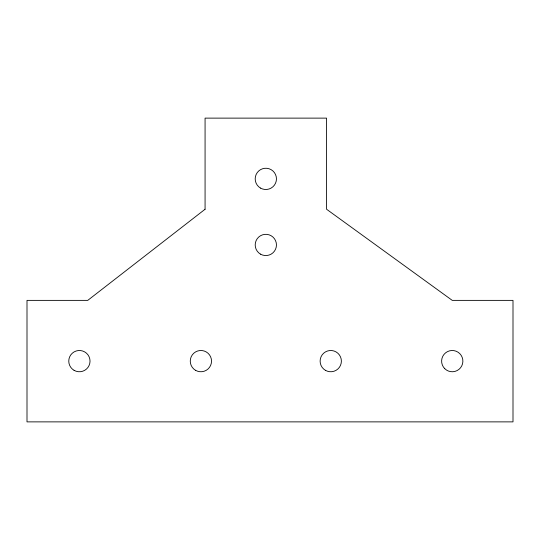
<?xml version="1.0" encoding="UTF-8"?>
<svg xmlns="http://www.w3.org/2000/svg" width="540" height="540" viewBox="0 0 540 540"><rect width="100%" height="100%" fill="white"/><g stroke="black" fill="none" stroke-linecap="round" stroke-linejoin="round"><path stroke-width="0.81" d="M205.072 209.25L87.75 300.375L27 300.375L27 421.875L513 421.875L513 300.375L452.25 300.375L326.572 209.25L326.572 118.125L205.072 118.125L205.072 209.25M444.731 368.644A10.631 10.631 0 0 0 462.517 363.879A10.631 10.631 0 0 0 449.496 350.858A10.631 10.631 0 0 0 444.731 368.644M74.081 370.332A10.631 10.631 0 0 0 90.025 361.125A10.631 10.631 0 0 0 74.081 351.918A10.631 10.631 0 0 0 74.081 370.332M195.581 370.332A10.631 10.631 0 0 0 211.525 361.125A10.631 10.631 0 0 0 195.581 351.918A10.631 10.631 0 0 0 195.581 370.332M260.51 188.082A10.631 10.631 0 0 0 276.453 178.875A10.631 10.631 0 0 0 260.51 169.668A10.631 10.631 0 0 0 260.51 188.082M260.51 254.144A10.631 10.631 0 0 0 276.453 244.944A10.631 10.631 0 0 0 260.51 235.737A10.631 10.631 0 0 0 260.51 254.144M325.438 370.332A10.631 10.631 0 0 0 341.381 361.125A10.631 10.631 0 0 0 325.438 351.918A10.631 10.631 0 0 0 325.438 370.332"/></g></svg>
